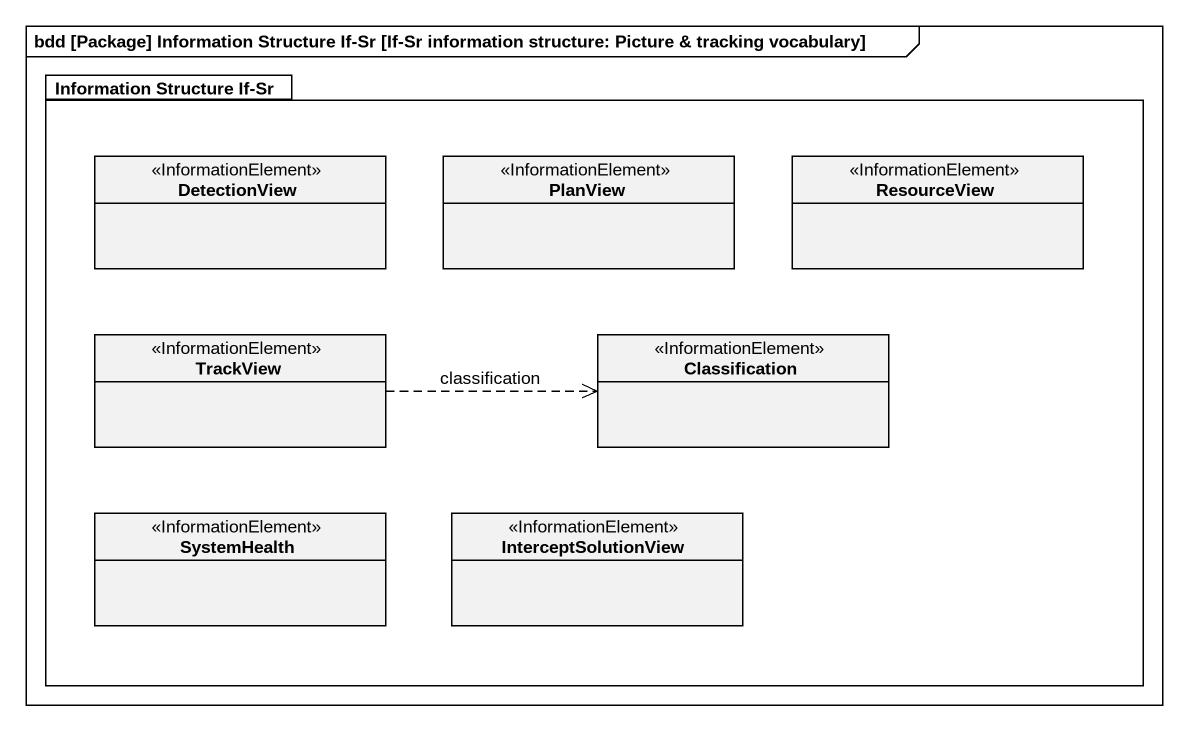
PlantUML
@startuml
mainframe bdd [Package] Information Structure If-Sr [If-Sr information structure: Picture & tracking vocabulary]
hide circle
hide empty members
package "Information Structure If-Sr" as Information_Structure_If_Sr {
  class DetectionView <<InformationElement>>
  class PlanView <<InformationElement>>
  class ResourceView <<InformationElement>>
  class TrackView <<InformationElement>>
  class Classification <<InformationElement>>
  class SystemHealth <<InformationElement>>
  class InterceptSolutionView <<InformationElement>>
}
TrackView .right.> Classification : classification
@enduml
